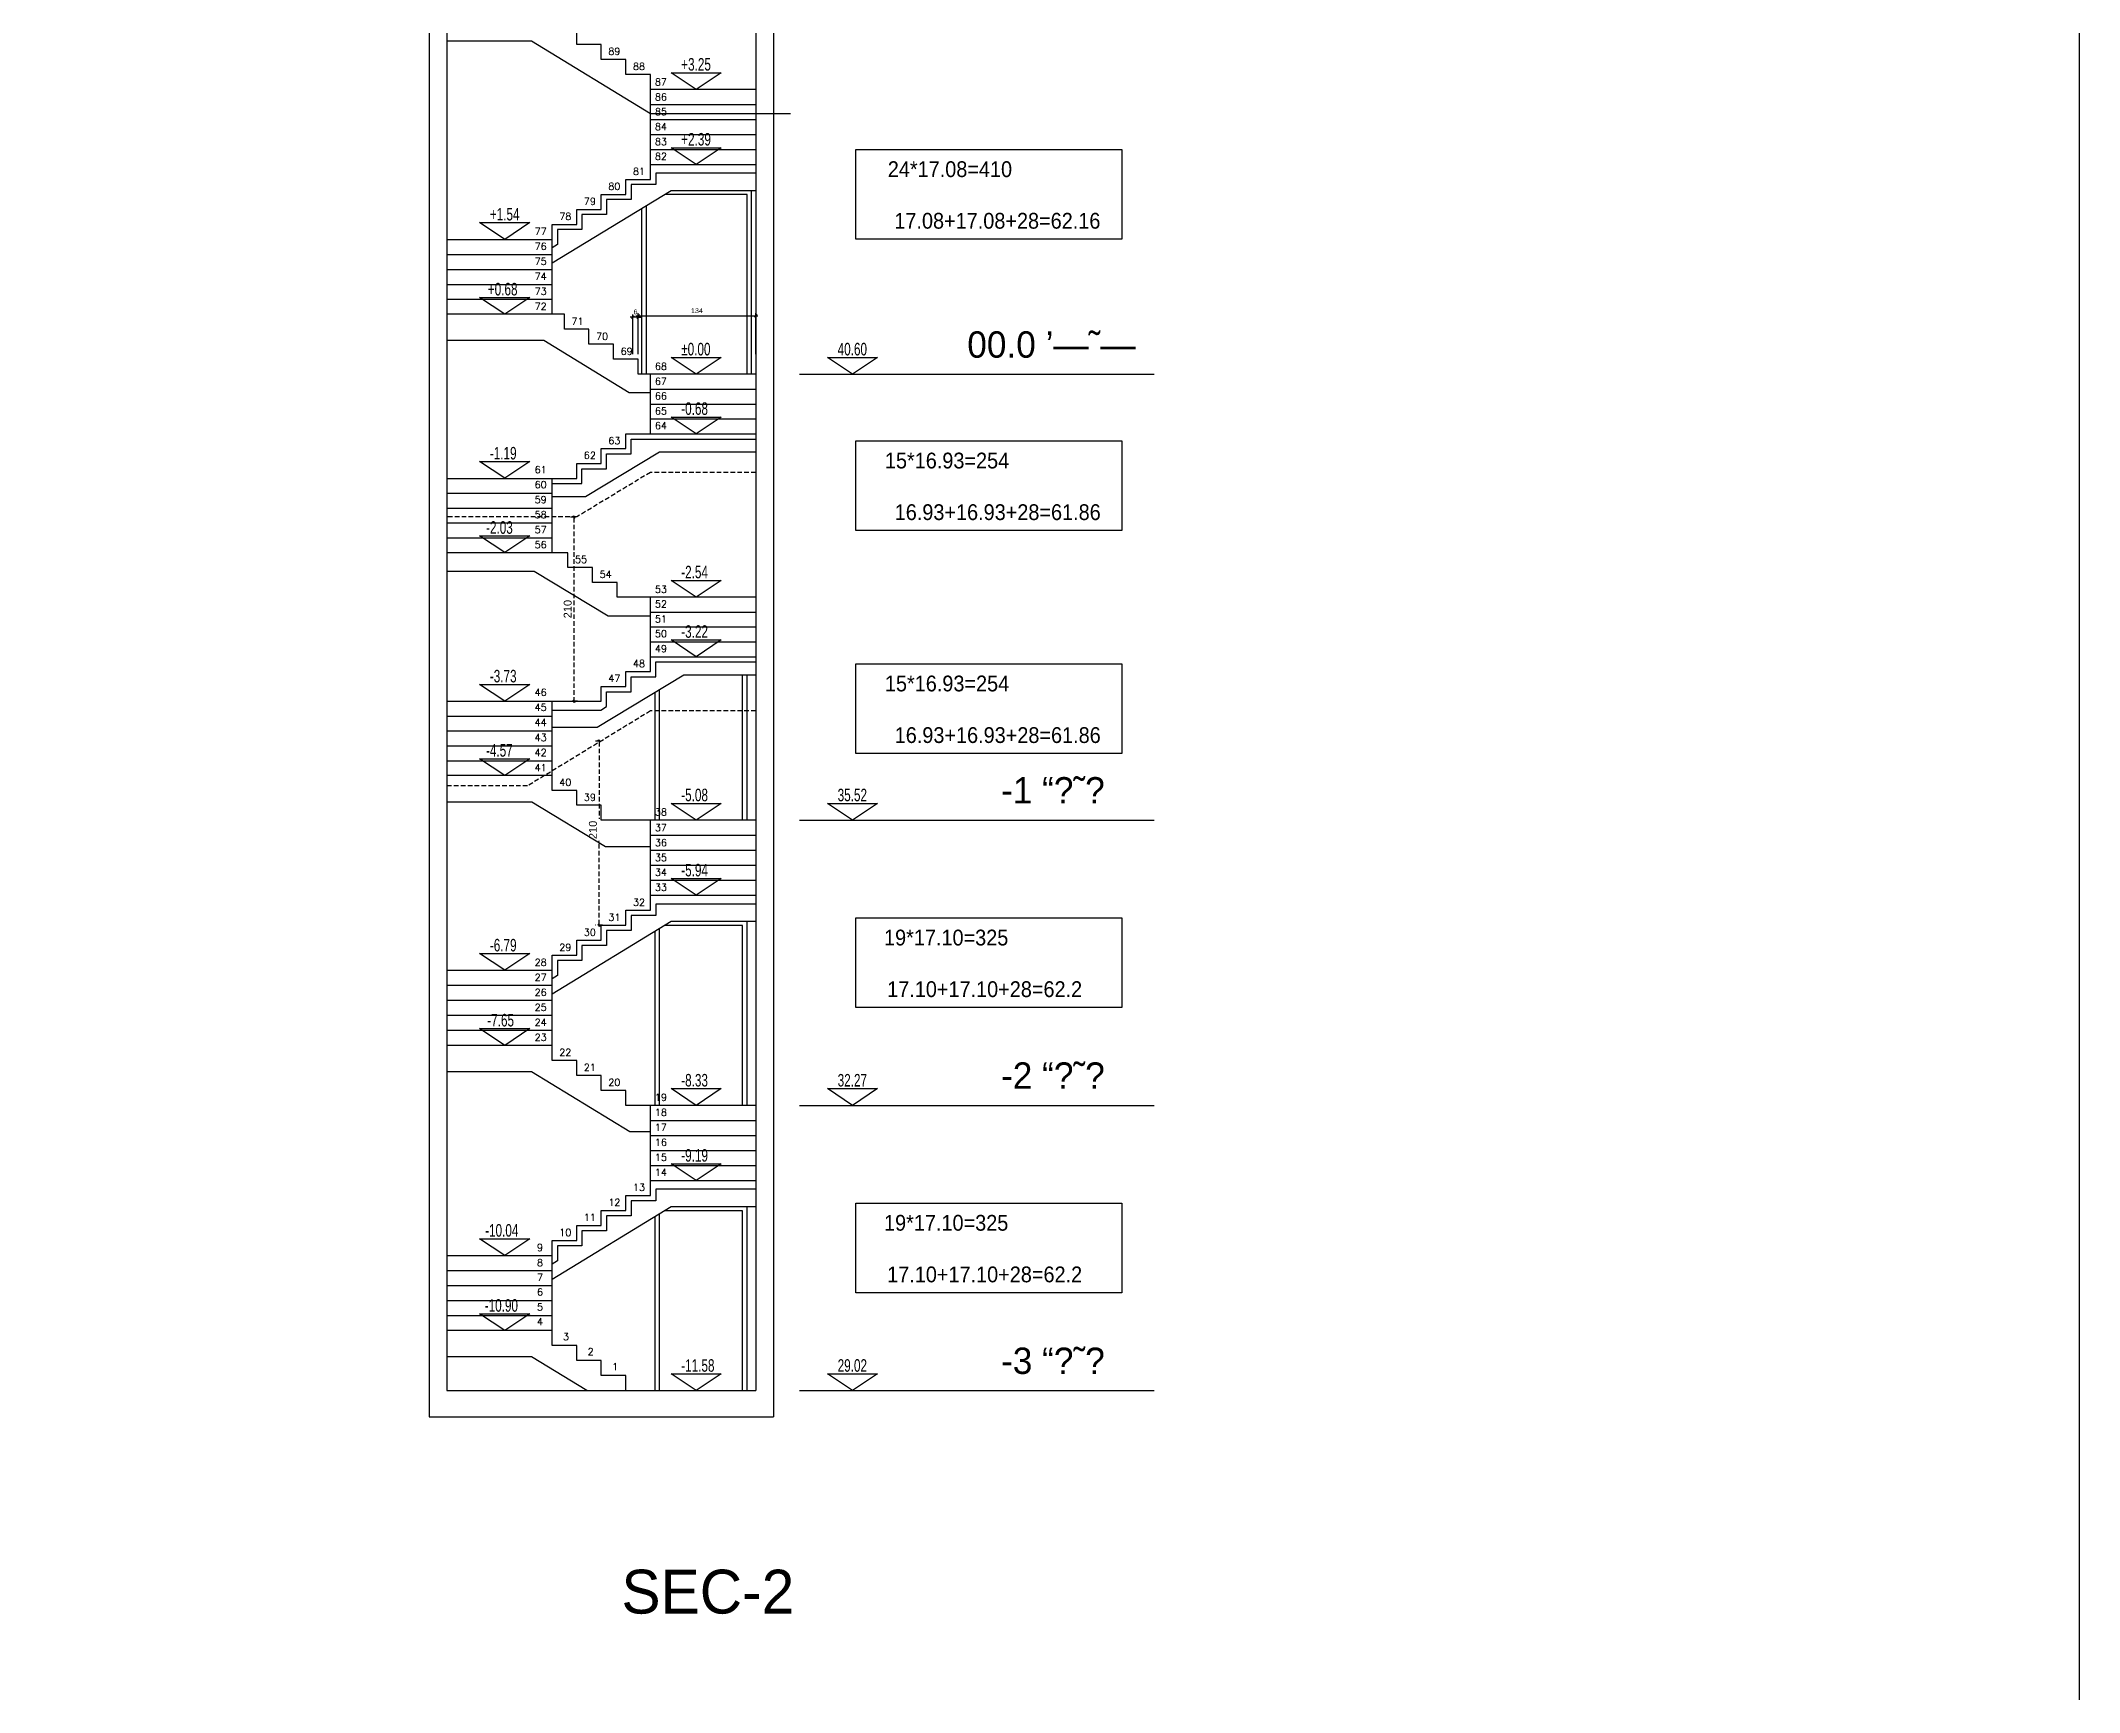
# Model space of a CAD drawing. Header units: centimetres. Extents: x 55145 to 64769, y -6931 to 11377.
# Drawn here: x 62447 to 64769, y 2481 to 4363 of the extents above; entities that cross this region are included whole.
import ezdxf
from ezdxf.enums import TextEntityAlignment as Align

# ---------------------------------------------------------------- set-up
doc = ezdxf.new("R2010")
doc.units = ezdxf.units.CM
doc.header["$LTSCALE"] = 11
doc.header["$MEASUREMENT"] = 0
doc.linetypes.add('Hidden', pattern=[0.714375, 0.47625, -0.238125])
doc.layers.get('DEFPOINTS').update_dxf_attribs({"color": 1})
for name, color, linetype in [('73', 120, 'Continuous'), ('B-TEXT-H', 6, 'Continuous'), ('DIM', 2, 'Continuous'), ('dim-100-v', 63, 'Continuous'), ('HATCH', 9, 'Continuous'), ('HID', 5, 'Hidden'), ('MABAT', 4, 'Continuous'), ('OPEN', 6, 'Continuous'), ('TXT', 2, 'Continuous'), ('TXT-Mech', 4, 'Continuous'), ('wall', 7, 'Continuous')]:
    doc.layers.add(name, color=color, linetype=linetype)
doc.styles.add('$0$TXT', font='TXT', dxfattribs={"width": 0.7})
doc.styles.add('hebtxt', font='hebtxt-weld.shx', dxfattribs={"width": 1.11})
doc.styles.add('ROMANCE', font='romanc')
doc.styles.add('SIMPHEB', font='SIMPHEB', dxfattribs={"height": 18})
doc.styles.get("Standard").update_dxf_attribs({"font": 'arial.ttf'})
doc.styles.add('T', font='tovana02')
doc.dimstyles.new('1-25', dxfattribs={"dimtxt": 9, "dimasz": 1, "dimexe": 2, "dimexo": 3, "dimgap": 2.5, "dimtad": 1, "dimdec": 0, "dimdsep": 46, "dimtxsty": 'Standard', "dimblk": 'GGK_DIM', "dimcen": 0.09, "dimse1": 1, "dimse2": 1, "dimadec": 0, "dimazin": 0, "dimtfac": 1, "dimtdec": 0, "dimtix": 1, "dimtmove": 2, "dimatfit": 3, "dimfxl": 1, "dimtolj": 1, "dimtzin": 0, "dimarcsym": 0})
doc.dimstyles.new('25', dxfattribs={"dimtxt": 5.5, "dimasz": 3, "dimexe": 3, "dimexo": 6, "dimgap": 3, "dimtad": 1, "dimdec": 0, "dimrnd": 0.5, "dimdsep": 46, "dimtxsty": 'hebtxt', "dimblk1": 'OBLIQUE', "dimblk2": 'OBLIQUE', "dimsah": 1, "dimcen": 1, "dimdle": 2.5, "dimclre": 9, "dimclrt": 3, "dimadec": 0, "dimazin": 0, "dimtfac": 1, "dimtdec": 0, "dimtix": 1, "dimtmove": 2, "dimatfit": 3, "dimldrblk": 'OBLIQUE', "dimfxl": 1, "dimtolj": 1, "dimarcsym": 0})

# ---------------------------------------------------------------- blocks, each defined once
blk = doc.blocks.new('$0$SEC00')
blk.add_lwpolyline([(30, 20), (0, 0), (-30, 20)], close=True)
at = {"style": '$0$TXT', "width": 0.7}
blk.add_attdef('LEVEL', (-14.5, 22.6), '', height=10.5, dxfattribs=at)
blk = doc.blocks.new('Hights-1')
at = {"layer": 'HATCH', "elevation": 0}
for points in [[(-403.9, 1158), (0, 1158)], [(-403.9, 650), (0, 650)], [(-403.9, 325), (0, 325)]]:
    blk.add_lwpolyline(points, dxfattribs=at)
at = {"layer": 'HATCH'}
blk.add_lwpolyline([(-403.9, 0), (0, 0)], dxfattribs=at)
at = {"layer": 'TXT', "elevation": 0}
for points in [[(-340, 1414), (-36.8, 1414), (-36.8, 1312), (-340, 1312)], [(-340, 1082), (-36.8, 1082), (-36.8, 980), (-340, 980)], [(-340, 828), (-36.8, 828), (-36.8, 726), (-340, 726)], [(-340, 538.5), (-36.8, 538.5), (-36.8, 436.5), (-340, 436.5)], [(-340, 213.5), (-36.8, 213.5), (-36.8, 111.5), (-340, 111.5)]]:
    blk.add_lwpolyline(points, close=True, dxfattribs=at)
at = {"layer": '73'}
ref = blk.add_blockref('$0$SEC00', (-343.7, 1158), dxfattribs=dict(at, xscale=0.952, yscale=0.952, zscale=0.952))
ref.add_attrib('LEVEL', '40.60', (-360.6, 1179.5), dxfattribs={"height": 14.28, "style": '$0$TXT', "width": 0.7})
ref = blk.add_blockref('$0$SEC00', (-343.7, 650), dxfattribs=dict(at, xscale=0.952, yscale=0.952, zscale=0.952))
ref.add_attrib('LEVEL', '35.52', (-360.6, 671.5), dxfattribs={"height": 14.28, "style": '$0$TXT', "width": 0.7})
ref = blk.add_blockref('$0$SEC00', (-343.7, 325), dxfattribs=dict(at, xscale=0.952, yscale=0.952, zscale=0.952))
ref.add_attrib('LEVEL', '32.27', (-360.6, 346.5), dxfattribs={"height": 14.28, "style": '$0$TXT', "width": 0.7})
ref = blk.add_blockref('$0$SEC00', (-343.7, 0, 0), dxfattribs=dict(at, xscale=0.952, yscale=0.952, zscale=0.952))
ref.add_attrib('LEVEL', '29.02', (-360.6, 21.5, 0), dxfattribs={"height": 14.28, "style": '$0$TXT', "width": 0.7})
at = {"layer": 'TXT', "width": 0.9}
for s, p in [('24*17.08=410', (-161.9, 1382.7, 0)), ('17.08+17.08+28=62.16', (-61.3, 1323.9, 0)), ('15*16.93=254', (-165.2, 1050.7, 0)), ('16.93+16.93+28=61.86', (-60.9, 991.9, 0)), ('15*16.93=254', (-165.2, 796.7, 0)), ('16.93+16.93+28=61.86', (-60.9, 737.9, 0)), ('19*17.10=325', (-166.2, 507.2, 0)), ('17.10+17.10+28=62.2', (-82.1, 448.4, 0)), ('19*17.10=325', (-166.2, 182.2, 0)), ('17.10+17.10+28=62.2', (-82.1, 123.4, 0))]:
    blk.add_text(s, height=18, dxfattribs=at).set_placement(p, align=Align.RIGHT)
at = {"layer": 'TXT-Mech', "style": 'SIMPHEB'}
for s, p in [('00.0 ’—˜—', (-21.2, 1176.9, 0)), ('-1 “%%154˜%%142', (-56.3, 669, 0)), ('-2 “%%154˜%%142', (-56.3, 344, 0)), ('-3 “%%154˜%%142', (-56.3, 19, 0))]:
    blk.add_text(s, height=30, dxfattribs=at).set_placement(p, align=Align.RIGHT)
blk = doc.blocks.new('GGK_DIM')
for p, q in [((1.33336, 1.33336), (-1.33332, -1.33332)), ((0, 0), (-1, 0)), ((0, 4), (0, -4)), ((1.33336, 0), (0, 0))]:
    blk.add_line(p, q)
blk = doc.blocks.new('*D603')
at = {"layer": 'DEFPOINTS', "color": 0, "transparency": 16777216}
for p in [(63082.9, 3565.2, 0), (63082.9, 3355.2, 0), (63082.9, 3355.2)]:
    blk.add_point(p, dxfattribs=at)
at = {"layer": 'HID', "color": 0, "lineweight": -2, "transparency": 16777216}
for p, q in [((63082.9, 3564.2), (63082.9, 3476.3)), ((63082.9, 3356.2), (63082.9, 3451.3))]:
    blk.add_line(p, q, dxfattribs=at)
for p, rotation in [((63082.9, 3565.2), 90), ((63082.9, 3355.2), 270)]:
    blk.add_blockref('GGK_DIM', p, dxfattribs=dict(at, rotation=rotation))
at = {"layer": 'HID', "color": 0, "transparency": 16777216, "insert": (63075.9, 3463.8), "char_height": 9, "attachment_point": 5, "rotation": 90}
blk.add_mtext('\\A1;210', dxfattribs=at)
blk = doc.blocks.new('*D604')
at = {"layer": 'DEFPOINTS', "color": 0, "transparency": 16777216}
for p in [(63068.8, 3820.4), (63054.3, 3610.4), (63068.8, 3610.4)]:
    blk.add_point(p, dxfattribs=at)
at = {"layer": 'HID', "color": 0, "lineweight": -2, "transparency": 16777216}
blk.add_line((63054.3, 3819.4), (63054.3, 3611.4), dxfattribs=at)
for p, rotation in [((63054.3, 3820.4), 90), ((63054.3, 3610.4), 270)]:
    blk.add_blockref('GGK_DIM', p, dxfattribs=dict(at, rotation=rotation))
at = {"layer": 'HID', "color": 0, "transparency": 16777216, "insert": (63047.2, 3715.4), "char_height": 9, "attachment_point": 5, "rotation": 90}
blk.add_mtext('\\A1;210', dxfattribs=at)
blk = doc.blocks.new('_OBLIQUE')
at = {"color": 0, "linetype": 'ByBlock'}
blk.add_line((-0.5, -0.5), (0.5, 0.5), dxfattribs=at)
blk = doc.blocks.new('*D1405')
at = {"layer": 'DEFPOINTS', "color": 0, "ltscale": 5, "transparency": 16777216}
for p in [(63261.4, 4049.6), (63127.4, 4000), (63261.4, 4000)]:
    blk.add_point(p, dxfattribs=at)
at = {"layer": 'DIM', "color": 0, "lineweight": -2, "ltscale": 5, "transparency": 16777216}
blk.add_line((63124.9, 4049.6), (63263.9, 4049.6), dxfattribs=at)
at = {"layer": 'DIM', "color": 9, "lineweight": -2, "ltscale": 5, "transparency": 16777216}
for p, q in [((63127.4, 4006), (63127.4, 4052.6)), ((63261.4, 4006), (63261.4, 4052.6))]:
    blk.add_line(p, q, dxfattribs=at)
at = {"layer": 'DIM', "color": 0, "lineweight": -2, "ltscale": 5, "transparency": 16777216, "xscale": 3, "yscale": 3, "zscale": 3, "rotation": 180}
blk.add_blockref('_OBLIQUE', (63127.4, 4049.6), dxfattribs=at)
at = {"layer": 'DIM', "color": 0, "lineweight": -2, "ltscale": 5, "transparency": 16777216, "xscale": 3, "yscale": 3, "zscale": 3}
blk.add_blockref('_OBLIQUE', (63261.4, 4049.6), dxfattribs=at)
at = {"layer": 'DIM', "color": 3, "ltscale": 5, "transparency": 16777216, "insert": (63194.4, 4055.4), "char_height": 5.5, "attachment_point": 5, "style": 'hebtxt'}
blk.add_mtext('\\A1;134', dxfattribs=at)
blk = doc.blocks.new('*D1406')
at = {"layer": 'DEFPOINTS', "color": 0, "ltscale": 5, "transparency": 16777216}
for p in [(63121.4, 4048.2), (63121.4, 4000), (63127.4, 4000)]:
    blk.add_point(p, dxfattribs=at)
at = {"layer": 'DIM', "color": 0, "lineweight": -2, "ltscale": 5, "transparency": 16777216}
for p, q in [((63121.4, 4048.2), (63118.4, 4048.2)), ((63127.4, 4048.2), (63121.4, 4048.2)), ((63127.4, 4048.2), (63130.4, 4048.2))]:
    blk.add_line(p, q, dxfattribs=at)
at = {"layer": 'DIM', "color": 9, "lineweight": -2, "ltscale": 5, "transparency": 16777216}
for p, q in [((63121.4, 4006), (63121.4, 4051.2)), ((63127.4, 4006), (63127.4, 4051.2))]:
    blk.add_line(p, q, dxfattribs=at)
at = {"layer": 'DIM', "color": 0, "lineweight": -2, "ltscale": 5, "transparency": 16777216, "xscale": 3, "yscale": 3, "zscale": 3}
blk.add_blockref('_OBLIQUE', (63121.4, 4048.2), dxfattribs=at)
at = {"layer": 'DIM', "color": 0, "lineweight": -2, "ltscale": 5, "transparency": 16777216, "xscale": 3, "yscale": 3, "zscale": 3, "rotation": 180}
blk.add_blockref('_OBLIQUE', (63127.4, 4048.2), dxfattribs=at)
at = {"layer": 'DIM', "color": 3, "ltscale": 5, "transparency": 16777216, "insert": (63124.4, 4054), "char_height": 5.5, "attachment_point": 5, "style": 'hebtxt'}
blk.add_mtext('\\A1;6', dxfattribs=at)

msp = doc.modelspace()

# ---------------------------------------------------------------- linework, layer by layer
at = {"layer": 'DIM', "ltscale": 5}
msp.add_lwpolyline([(63141.41, 4280.25), (63301.03, 4280.25)], dxfattribs=at)
at = {"layer": 'dim-100-v', "color": 2}
msp.add_lwpolyline([(55149.51, 11376.97), (64769.02, 11376.97), (64769.02, 599.63), (55149.51, 599.63)], close=True, dxfattribs=at)
at = {"layer": 'HID'}
msp.add_lwpolyline([(63261.41, 3871.19), (63141.41, 3871.19), (63057.41, 3820.4), (62909.41, 3820.4)], dxfattribs=at)
at = {"layer": 'HID', "elevation": 0}
msp.add_lwpolyline([(63261.41, 3599.36), (63141.41, 3599.36), (63001.41, 3513.86), (62909.41, 3513.86)], dxfattribs=at)
at = {"layer": 'MABAT'}
for points in [[(63261.41, 4307.48), (63141.41, 4307.48), (63141.41, 4324.56), (63113.41, 4324.56), (63113.41, 4341.64), (63085.41, 4341.64), (63085.41, 4358.72), (63057.41, 4358.72), (63057.41, 4375.8), (63029.41, 4375.8), (63029.41, 4392.96), (62909.41, 4392.96)], [(62909.41, 4362.96), (63005.82, 4362.96), (63141.41, 4280.25)], [(63141.41, 4222.08), (63141.41, 4307.48)], [(63141.41, 4290.4), (63261.41, 4290.4)], [(63141.41, 4273.32), (63261.41, 4273.32)], [(63141.41, 4256.24), (63261.41, 4256.24)], [(63141.41, 4239.16), (63261.41, 4239.16)], [(62909.41, 4136.68), (63029.41, 4136.68), (63029.41, 4153.76), (63057.41, 4153.76), (63057.41, 4170.84), (63085.41, 4170.84), (63085.41, 4187.92), (63113.41, 4187.92), (63113.41, 4205), (63141.41, 4205), (63141.41, 4222.08), (63261.41, 4222.08)], [(63029.41, 4051.28), (63029.41, 4136.68)], [(62909.41, 4119.6), (63029.41, 4119.6)], [(62909.41, 4102.52), (63029.41, 4102.52)], [(62909.41, 4085.44), (63029.41, 4085.44)], [(62909.41, 4068.36), (63029.41, 4068.36)], [(63261.41, 3982.96), (63127.41, 3982.96), (63127.41, 4000.04), (63099.41, 4000.04), (63099.41, 4017.12), (63071.41, 4017.12), (63071.41, 4034.2), (63043.41, 4034.2), (63043.41, 4051.28), (62909.41, 4051.28)], [(63141.41, 3961.96), (63117.2, 3961.96), (63019.95, 4021.28), (62909.41, 4021.28)], [(63141.41, 3915.14), (63141.41, 3982.96)], [(63141.41, 3965.93), (63261.41, 3965.93)], [(63141.41, 3949), (63261.41, 3949)], [(63141.41, 3932.07), (63261.41, 3932.07)], [(62909.41, 3864.35), (63057.41, 3864.35), (63057.41, 3881.28), (63085.41, 3881.28), (63085.41, 3898.21), (63113.41, 3898.21), (63113.41, 3915.14), (63261.41, 3915.14)], [(63029.41, 3779.7), (63029.41, 3864.35)], [(62909.41, 3847.42), (63029.41, 3847.42)], [(62909.41, 3830.49), (63029.41, 3830.49)], [(62909.41, 3813.56), (63029.41, 3813.56)], [(62909.41, 3796.63), (63029.41, 3796.63)], [(63261.41, 3728.91), (63103.41, 3728.91), (63103.41, 3745.84), (63075.41, 3745.84), (63075.41, 3762.77), (63047.41, 3762.77), (63047.41, 3779.7), (62909.41, 3779.7)], [(62909.41, 3758.75), (63009.14, 3758.75), (63093.23, 3707.91), (63141.41, 3707.91)], [(63141.41, 3661.19), (63141.41, 3728.91)], [(63141.41, 3711.98), (63261.41, 3711.98)], [(63141.41, 3695.05), (63261.41, 3695.05)], [(63141.41, 3678.12), (63261.41, 3678.12)], [(62909.41, 3610.4), (63085.41, 3610.4), (63085.41, 3627.33), (63113.41, 3627.33), (63113.41, 3644.26), (63141.41, 3644.26), (63141.41, 3661.19), (63261.41, 3661.19)], [(63029.41, 3525.75), (63029.41, 3610.4)], [(62909.41, 3593.47), (63029.41, 3593.47)], [(62909.41, 3576.54), (63029.41, 3576.54)], [(62909.41, 3559.61), (63029.41, 3559.61)], [(62909.41, 3542.68), (63029.41, 3542.68)], [(63261.41, 3474.96), (63085.41, 3474.96), (63085.41, 3491.89), (63057.41, 3491.89), (63057.41, 3508.82), (63029.41, 3508.82), (63029.41, 3525.75), (62909.41, 3525.75)], [(62909.41, 3495.75), (63006.11, 3495.75), (63090.11, 3444.96), (63141.41, 3444.96)], [(63141.41, 3389.36), (63141.41, 3474.96)], [(63141.41, 3457.76), (63261.41, 3457.76)], [(63141.41, 3440.66), (63261.41, 3440.66)], [(63141.41, 3423.56), (63261.41, 3423.56)], [(63141.41, 3406.46), (63261.41, 3406.46)], [(63029.41, 3218.36), (63029.41, 3303.86)], [(63261.41, 3149.96), (63113.41, 3149.96), (63113.41, 3167.06), (63085.41, 3167.06), (63085.41, 3184.16), (63057.41, 3184.16), (63057.41, 3201.26), (63029.41, 3201.26), (63029.41, 3218.36), (62909.41, 3218.36)], [(63141.41, 3119.96), (63117.93, 3119.96), (63005.93, 3188.36), (62909.41, 3188.36)], [(63141.41, 3064.36), (63141.41, 3149.96)], [(63141.41, 3132.76), (63261.41, 3132.76)], [(63141.41, 3115.66), (63261.41, 3115.66)], [(63141.41, 3098.56), (63261.41, 3098.56)], [(63141.41, 3081.46), (63261.41, 3081.46)], [(63029.41, 2893.36), (63029.41, 2978.86)], [(63113.41, 2824.96), (63113.41, 2842.06), (63085.41, 2842.06), (63085.41, 2859.16), (63057.41, 2859.16), (63057.41, 2876.26), (63029.41, 2876.26), (63029.41, 2893.36), (62909.41, 2893.36)], [(63068.81, 2824.96), (63005.93, 2863.36), (62909.41, 2863.36)]]:
    msp.add_lwpolyline(points, dxfattribs=at)
at = {"layer": 'MABAT', "elevation": 0}
for points in [[(62909.41, 3303.86), (63029.41, 3303.86), (63029.41, 3320.96), (63057.41, 3320.96), (63057.41, 3338.06), (63085.41, 3338.06), (63085.41, 3355.16), (63113.41, 3355.16), (63113.41, 3372.26), (63141.41, 3372.26), (63141.41, 3389.36), (63261.41, 3389.36)], [(62909.41, 3286.76), (63029.41, 3286.76)], [(62909.41, 3269.66), (63029.41, 3269.66)], [(62909.41, 3252.56), (63029.41, 3252.56)], [(62909.41, 3235.46), (63029.41, 3235.46)], [(62909.41, 2978.86), (63029.41, 2978.86), (63029.41, 2995.96), (63057.41, 2995.96), (63057.41, 3013.06), (63085.41, 3013.06), (63085.41, 3030.16), (63113.41, 3030.16), (63113.41, 3047.26), (63141.41, 3047.26), (63141.41, 3064.36), (63261.41, 3064.36)], [(62909.41, 2961.76), (63029.41, 2961.76)], [(62909.41, 2944.66), (63029.41, 2944.66)], [(62909.41, 2927.56), (63029.41, 2927.56)], [(62909.41, 2910.46), (63029.41, 2910.46)]]:
    msp.add_lwpolyline(points, dxfattribs=at)
at = {"layer": 'OPEN'}
for points in [[(63251.41, 3982.96), (63251.41, 4187.96), (63158.12, 4187.96)], [(63256.41, 3982.96), (63256.41, 4192.08)], [(63131.41, 4171.67), (63131.41, 3982.96)], [(63136.41, 4174.72), (63136.41, 3982.96)], [(63151.41, 3623.15), (63151.41, 3474.96)], [(63246.41, 3474.96), (63246.41, 3640.19)], [(63251.41, 3474.96), (63251.41, 3640.19)], [(63146.41, 3620.13), (63146.41, 3474.96)], [(63146.41, 3348.08), (63146.41, 3149.96)], [(63151.41, 3351.13), (63151.41, 3149.96)], [(63246.41, 3149.96), (63246.41, 3354.96), (63157.69, 3354.96)], [(63251.41, 3149.96), (63251.41, 3359.36)], [(63146.41, 3023.08), (63146.41, 2824.96)], [(63151.41, 3026.13), (63151.41, 2824.96)], [(63246.41, 2824.96), (63246.41, 3029.96), (63157.69, 3029.96)], [(63251.41, 2824.96), (63251.41, 3034.36)]]:
    msp.add_lwpolyline(points, dxfattribs=at)
at = {"layer": 'wall'}
for points in [[(62889.41, 7508.96), (62889.41, 2794.96)], [(62909.41, 7488.96), (62909.41, 2824.96)], [(63261.41, 7248.96), (63261.41, 2824.96)], [(63281.41, 7248.96), (63281.41, 2794.96)], [(63261.41, 4212.08), (63147.41, 4212.08), (63147.41, 4199), (63119.41, 4199), (63119.41, 4181.92), (63091.41, 4181.92), (63091.41, 4164.84), (63063.41, 4164.84), (63063.41, 4147.76), (63035.41, 4147.76), (63035.41, 4130.68), (63029.41, 4127.02)], [(63261.41, 4192.08), (63164.87, 4192.08), (63029.41, 4109.45)], [(63029.41, 3858.35), (63063.41, 3858.35), (63063.41, 3875.28), (63091.41, 3875.28), (63091.41, 3892.21), (63119.41, 3892.21), (63119.41, 3909.14), (63261.41, 3909.14)], [(63261.41, 3894.14), (63151.59, 3894.14), (63067.59, 3843.35), (63029.41, 3843.35)], [(63029.41, 3600.4), (63084.79, 3600.4), (63091.41, 3604.4), (63091.41, 3621.33), (63119.41, 3621.33), (63119.41, 3638.26), (63147.41, 3638.26), (63147.41, 3655.19), (63261.41, 3655.19)], [(63261.41, 3640.19), (63179.59, 3640.19), (63080.71, 3580.4), (63029.41, 3580.4)], [(62909.41, 2824.96), (63261.41, 2824.96)], [(62889.41, 2794.96), (63281.41, 2794.96)]]:
    msp.add_lwpolyline(points, dxfattribs=at)
at = {"layer": 'wall', "elevation": 0}
for points in [[(63261.41, 3379.36), (63147.41, 3379.36), (63147.41, 3366.26), (63119.41, 3366.26), (63119.41, 3349.16), (63091.41, 3349.16), (63091.41, 3332.06), (63063.41, 3332.06), (63063.41, 3314.96), (63035.41, 3314.96), (63035.41, 3297.86), (63029.41, 3294.2)], [(63261.41, 3359.36), (63164.89, 3359.36), (63029.41, 3276.62)], [(63261.41, 3054.36), (63147.41, 3054.36), (63147.41, 3041.26), (63119.41, 3041.26), (63119.41, 3024.16), (63091.41, 3024.16), (63091.41, 3007.06), (63063.41, 3007.06), (63063.41, 2989.96), (63035.41, 2989.96), (63035.41, 2972.86), (63029.41, 2969.2)], [(63261.41, 3034.36), (63164.89, 3034.36), (63029.41, 2951.62)]]:
    msp.add_lwpolyline(points, dxfattribs=at)

# ---------------------------------------------------------------- block references
at = {"layer": '73'}
ref = msp.add_blockref('$0$SEC00', (63193.41, 4307.48, 0), dxfattribs=dict(at, xscale=0.952, yscale=0.952, zscale=0.952))
ref.add_attrib('LEVEL', '+3.25', (63176.47, 4328.99, 0), dxfattribs={"height": 14.28, "style": '$0$TXT', "width": 0.7})
ref = msp.add_blockref('$0$SEC00', (63193.41, 4222.08, 0), dxfattribs=dict(at, xscale=0.952, yscale=0.952, zscale=0.952))
ref.add_attrib('LEVEL', '+2.39', (63176.47, 4243.59, 0), dxfattribs={"height": 14.28, "style": '$0$TXT', "width": 0.7})
ref = msp.add_blockref('$0$SEC00', (62975.41, 4136.68), dxfattribs=dict(at, xscale=0.952, yscale=0.952, zscale=0.952))
ref.add_attrib('LEVEL', '+1.54', (62958.47, 4158.19), dxfattribs={"height": 14.28, "style": '$0$TXT', "width": 0.7})
ref = msp.add_blockref('$0$SEC00', (62975.41, 4051.28), dxfattribs=dict(at, xscale=0.952, yscale=0.952, zscale=0.952))
ref.add_attrib('LEVEL', '+0.68', (62956.16, 4072.79), dxfattribs={"height": 14.28, "style": '$0$TXT', "width": 0.7})
ref = msp.add_blockref('$0$SEC00', (63193.41, 3982.96, 0), dxfattribs=dict(at, xscale=0.952, yscale=0.952, zscale=0.952))
ref.add_attrib('LEVEL', '%%p0.00', (63176.47, 4004.47, 0), dxfattribs={"height": 14.28, "style": '$0$TXT', "width": 0.7})
ref = msp.add_blockref('$0$SEC00', (63193.41, 3915.19, 0), dxfattribs=dict(at, xscale=0.952, yscale=0.952, zscale=0.952))
ref.add_attrib('LEVEL', '-0.68', (63176.47, 3936.7, 0), dxfattribs={"height": 14.28, "style": '$0$TXT', "width": 0.7})
ref = msp.add_blockref('$0$SEC00', (62975.41, 3864.4), dxfattribs=dict(at, xscale=0.952, yscale=0.952, zscale=0.952))
ref.add_attrib('LEVEL', '-1.19', (62958.47, 3885.91), dxfattribs={"height": 14.28, "style": '$0$TXT', "width": 0.7})
ref = msp.add_blockref('$0$SEC00', (62975.41, 3779.75), dxfattribs=dict(at, xscale=0.952, yscale=0.952, zscale=0.952))
ref.add_attrib('LEVEL', '-2.03', (62954.15, 3801.26), dxfattribs={"height": 14.28, "style": '$0$TXT', "width": 0.7})
ref = msp.add_blockref('$0$SEC00', (63193.41, 3728.96, 0), dxfattribs=dict(at, xscale=0.952, yscale=0.952, zscale=0.952))
ref.add_attrib('LEVEL', '-2.54', (63176.47, 3750.47, 0), dxfattribs={"height": 14.28, "style": '$0$TXT', "width": 0.7})
ref = msp.add_blockref('$0$SEC00', (63193.41, 3661.19, 0), dxfattribs=dict(at, xscale=0.952, yscale=0.952, zscale=0.952))
ref.add_attrib('LEVEL', '-3.22', (63176.47, 3682.7, 0), dxfattribs={"height": 14.28, "style": '$0$TXT', "width": 0.7})
ref = msp.add_blockref('$0$SEC00', (62975.41, 3610.4), dxfattribs=dict(at, xscale=0.952, yscale=0.952, zscale=0.952))
ref.add_attrib('LEVEL', '-3.73', (62958.47, 3631.91), dxfattribs={"height": 14.28, "style": '$0$TXT', "width": 0.7})
ref = msp.add_blockref('$0$SEC00', (62975.41, 3525.75), dxfattribs=dict(at, xscale=0.952, yscale=0.952, zscale=0.952))
ref.add_attrib('LEVEL', '-4.57', (62954.08, 3547.26), dxfattribs={"height": 14.28, "style": '$0$TXT', "width": 0.7})
ref = msp.add_blockref('$0$SEC00', (63193.41, 3474.96, 0), dxfattribs=dict(at, xscale=0.952, yscale=0.952, zscale=0.952))
ref.add_attrib('LEVEL', '-5.08', (63176.47, 3496.47, 0), dxfattribs={"height": 14.28, "style": '$0$TXT', "width": 0.7})
ref = msp.add_blockref('$0$SEC00', (63193.41, 3389.36, 0), dxfattribs=dict(at, xscale=0.952, yscale=0.952, zscale=0.952))
ref.add_attrib('LEVEL', '-5.94', (63176.47, 3410.87, 0), dxfattribs={"height": 14.28, "style": '$0$TXT', "width": 0.7})
ref = msp.add_blockref('$0$SEC00', (62975.41, 3303.86), dxfattribs=dict(at, xscale=0.952, yscale=0.952, zscale=0.952))
ref.add_attrib('LEVEL', '-6.79', (62958.47, 3325.37), dxfattribs={"height": 14.28, "style": '$0$TXT', "width": 0.7})
ref = msp.add_blockref('$0$SEC00', (62975.41, 3218.36), dxfattribs=dict(at, xscale=0.952, yscale=0.952, zscale=0.952))
ref.add_attrib('LEVEL', '-7.65', (62955.53, 3239.87), dxfattribs={"height": 14.28, "style": '$0$TXT', "width": 0.7})
ref = msp.add_blockref('$0$SEC00', (63193.41, 3149.96, 0), dxfattribs=dict(at, xscale=0.952, yscale=0.952, zscale=0.952))
ref.add_attrib('LEVEL', '-8.33', (63176.47, 3171.47, 0), dxfattribs={"height": 14.28, "style": '$0$TXT', "width": 0.7})
ref = msp.add_blockref('$0$SEC00', (63193.41, 3064.36, 0), dxfattribs=dict(at, xscale=0.952, yscale=0.952, zscale=0.952))
ref.add_attrib('LEVEL', '-9.19', (63176.47, 3085.87, 0), dxfattribs={"height": 14.28, "style": '$0$TXT', "width": 0.7})
ref = msp.add_blockref('$0$SEC00', (62975.41, 2978.86), dxfattribs=dict(at, xscale=0.952, yscale=0.952, zscale=0.952))
ref.add_attrib('LEVEL', '-10.04', (62953.09, 3000.37), dxfattribs={"height": 14.28, "style": '$0$TXT', "width": 0.7})
ref = msp.add_blockref('$0$SEC00', (62975.41, 2893.36), dxfattribs=dict(at, xscale=0.952, yscale=0.952, zscale=0.952))
ref.add_attrib('LEVEL', '-10.90', (62952.63, 2914.87), dxfattribs={"height": 14.28, "style": '$0$TXT', "width": 0.7})
ref = msp.add_blockref('$0$SEC00', (63193.41, 2824.96, 0), dxfattribs=dict(at, xscale=0.952, yscale=0.952, zscale=0.952))
ref.add_attrib('LEVEL', '-11.58', (63176.47, 2846.47, 0), dxfattribs={"height": 14.28, "style": '$0$TXT', "width": 0.7})
at = {"layer": 'dim-100-v'}
msp.add_blockref('Hights-1', (63715.27, 2824.96, 0), dxfattribs=at)

# ---------------------------------------------------------------- texts
at = {"layer": 'B-TEXT-H', "style": 'ROMANCE'}
for s, p in [('89', (63093.51, 4346.8)), ('88', (63121.51, 4329.72)), ('87', (63146.44, 4312.14)), ('86', (63146.44, 4295.06)), ('85', (63146.44, 4278.03)), ('84', (63146.44, 4261.1)), ('83', (63146.44, 4244.17)), ('82', (63146.44, 4227.24)), ('81', (63121.51, 4210.16)), ('79', (63065.51, 4176)), ('80', (63093.51, 4193.08)), ('78', (63037.51, 4158.92)), ('77', (63009.51, 4141.94)), ('76', (63009.51, 4124.84)), ('75', (63009.51, 4107.74)), ('74', (63009.51, 4090.64)), ('73', (63009.51, 4073.54)), ('72', (63009.51, 4056.44)), ('71', (63051.51, 4039.36)), ('70', (63079.51, 4022.28)), ('69', (63107.51, 4005.2)), ('68', (63146.44, 3988.12)), ('67', (63146.44, 3971.09)), ('66', (63146.44, 3954.16)), ('65', (63146.44, 3937.23)), ('64', (63146.44, 3920.3)), ('63', (63093.51, 3903.37)), ('61', (63009.51, 3870.36)), ('62', (63065.51, 3886.44)), ('60', (63009.51, 3853.26)), ('59', (63009.51, 3836.16)), ('58', (63009.51, 3819.06)), ('57', (63009.51, 3801.96)), ('56', (63009.51, 3784.86)), ('55', (63055.51, 3767.93)), ('54', (63083.51, 3751)), ('53', (63146.44, 3734.07)), ('52', (63146.44, 3717.14)), ('51', (63146.44, 3700.21)), ('49', (63146.44, 3666.35)), ('50', (63146.44, 3683.28)), ('48', (63121.51, 3649.42)), ('46', (63009.51, 3616.41)), ('47', (63093.51, 3632.49)), ('45', (63009.51, 3599.31)), ('44', (63009.51, 3582.21)), ('43', (63009.51, 3565.11)), ('42', (63009.51, 3548.01)), ('41', (63009.51, 3530.91)), ('40', (63037.51, 3513.98)), ('39', (63065.51, 3497.05)), ('38', (63146.44, 3480.12)), ('37', (63146.44, 3462.41)), ('36', (63146.44, 3445.31)), ('35', (63146.44, 3428.38)), ('34', (63146.44, 3411.45)), ('33', (63146.44, 3394.52)), ('31', (63093.51, 3360.32, 0)), ('32', (63121.51, 3377.42, 0)), ('30', (63065.51, 3343.22, 0)), ('29', (63037.51, 3326.12, 0)), ('28', (63009.51, 3309.02)), ('27', (63009.51, 3291.92)), ('26', (63009.51, 3274.82)), ('25', (63009.51, 3257.72)), ('24', (63009.51, 3240.62)), ('23', (63009.51, 3223.52)), ('22', (63037.51, 3206.42)), ('21', (63065.51, 3189.32)), ('20', (63093.51, 3172.22)), ('19', (63146.44, 3155.12)), ('18', (63146.44, 3137.92)), ('17', (63146.44, 3120.82)), ('16', (63146.44, 3103.72)), ('15', (63146.44, 3086.62)), ('14', (63146.44, 3069.52)), ('12', (63093.51, 3035.32, 0)), ('13', (63121.51, 3052.42, 0)), ('11', (63065.51, 3018.22, 0)), ('10', (63037.51, 3001.12, 0)), ('9', (63012.14, 2984.02)), ('8', (63012.14, 2966.92)), ('7', (63012.14, 2950.08)), ('6', (63012.14, 2933.24)), ('4', (63012.14, 2899.56)), ('5', (63012.14, 2916.4)), ('3', (63041.77, 2882.46)), ('2', (63069.77, 2865.36)), ('1', (63097.77, 2848.26))]:
    msp.add_text(s, height=8, dxfattribs=at).set_placement(p)
at = {"layer": 'TXT', "ltscale": 100, "style": 'T'}
msp.add_text('SEC-2', height=50, dxfattribs=at).set_placement((63305.3, 2570.93, 0), align=Align.RIGHT)

# ---------------------------------------------------------------- dimensions: what is measured, and where the dimension line sits
at = {"layer": 'DIM', "ltscale": 5}
for base, p2, picture, middle in [((63121.43, 4048.2), (63121.43, 4000.04), '*D1406', (63124.42, 4053.95)), ((63261.41, 4049.64), (63261.41, 4000.04), '*D1405', (63194.41, 4055.39))]:
    dim = msp.add_linear_dim(base=base, p1=(63127.41, 4000.04), p2=p2, dimstyle='25', dxfattribs=at)
    dim.commit()
    dim.dimension.update_dxf_attribs({"geometry": picture, "text_midpoint": middle})
at = {"layer": 'HID'}
dim = msp.add_linear_dim(base=(63054.33, 3610.4), p1=(63068.81, 3820.4), p2=(63068.81, 3610.4), angle=90, dimstyle='1-25', dxfattribs=at)
dim.commit()
dim.dimension.update_dxf_attribs({"geometry": '*D604', "text_midpoint": (63047.23, 3715.4)})
dim = msp.add_linear_dim(base=(63082.89, 3355.16), p1=(63082.89, 3565.16, 0), p2=(63082.89, 3355.16, 0), angle=90, dimstyle='1-25', dxfattribs=at)
dim.commit()
dim.dimension.update_dxf_attribs({"geometry": '*D603', "text_midpoint": (63075.89, 3463.79), "dimtype": 160})

doc.saveas('drawing.dxf')
